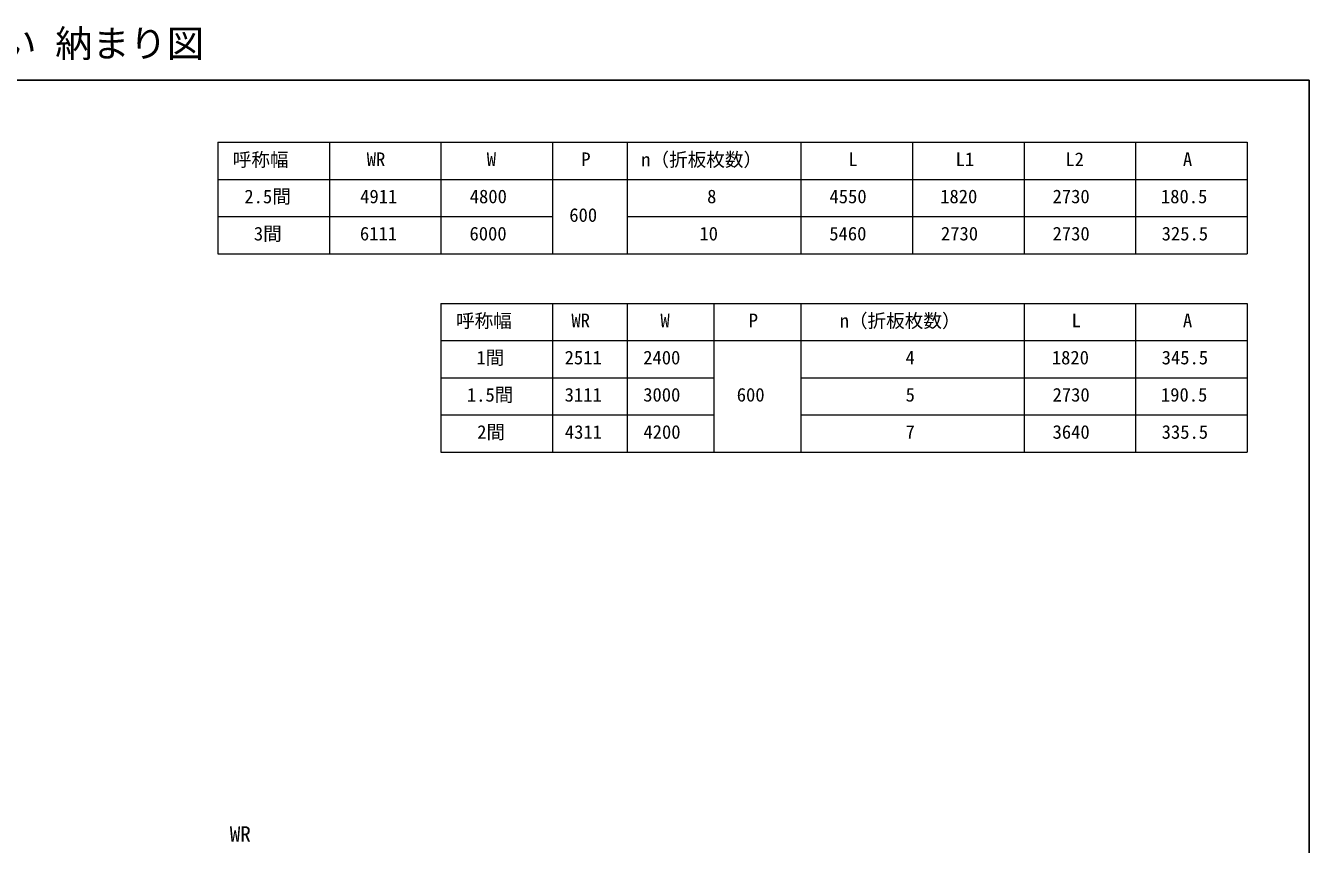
# Model space of a CAD drawing. Units: millimetres, scale not verified. Extents: x -875 to 875, y -1300 to 1294.
# Drawn here: x -160 to 875, y 634 to 1294 of the extents above; entities that cross this region are included whole.
import ezdxf
from ezdxf.enums import TextEntityAlignment as Align

# ---------------------------------------------------------------- set-up
doc = ezdxf.new("R2010")
doc.units = ezdxf.units.MM
doc.header["$LTSCALE"] = 8
doc.layers.add('0-1_TABLE1', color=7, linetype='Continuous', lineweight=18)
for name, color, linetype in [('0-2_USER1', 3, 'Continuous'), ('0-6_YKK_D', 6, 'Continuous'), ('0-7_YKK_ZWAK', 7, 'Continuous')]:
    doc.layers.add(name, color=color, linetype=linetype)
doc.styles.add('ＭＳ ゴシック', font='')
doc.styles.get('ＭＳ ゴシック').set_extended_font_data('MS Gothic')

msp = doc.modelspace()

# ---------------------------------------------------------------- linework, layer by layer
at = {"layer": '0-1_TABLE1'}
for p, q in [((-5, 1200.2), (825, 1200.2)), ((-5, 1200.2), (-5, 1110.2)), ((85, 1200.2), (85, 1110.2)), ((175, 1200.2), (175, 1110.2)), ((265, 1200.2), (265, 1110.2)), ((325, 1200.2), (325, 1110.2)), ((465, 1200.2), (465, 1110.2)), ((555, 1200.2), (555, 1110.2)), ((645, 1200.2), (645, 1110.2)), ((735, 1200.2), (735, 1110.2)), ((825, 1200.2), (825, 1110.2)), ((-5, 1170.2), (825, 1170.2)), ((-5, 1140.2), (265, 1140.2)), ((325, 1140.2), (825, 1140.2)), ((-5, 1110.2), (825, 1110.2)), ((175, 1070.2), (825, 1070.2)), ((175, 1070.2), (175, 950.2)), ((265, 1070.2), (265, 950.2)), ((325, 1070.2), (325, 950.2)), ((395, 1070.2), (395, 950.2)), ((465, 1070.2), (465, 950.2)), ((645, 1070.2), (645, 950.2)), ((735, 1070.2), (735, 950.2)), ((825, 1070.2), (825, 950.2)), ((175, 1040.2), (825, 1040.2)), ((175, 1010.2), (395, 1010.2)), ((465, 1010.2), (825, 1010.2)), ((175, 980.2), (395, 980.2)), ((465, 980.2), (825, 980.2)), ((175, 950.2), (825, 950.2))]:
    msp.add_line(p, q, dxfattribs=at)
at = {"layer": '0-7_YKK_ZWAK'}
msp.add_line((-875, 1250.2), (875, 1250.2), dxfattribs=at)
msp.add_lwpolyline([(-875, -1299.8), (875, -1299.8), (875, 1250.2)], dxfattribs=at)

# ---------------------------------------------------------------- texts
at = {"layer": '0-1_TABLE1', "style": 'ＭＳ ゴシック'}
for s, p in [('呼称幅', (7.102, 1177.359)), ('WR', (115.128, 1177.7)), ('W', (211.903, 1177.7)), ('P', (288.097, 1177.7)), ('n（折板枚数）', (336.364, 1177.402)), ('L', (503.395, 1177.7)), ('L1', (589.858, 1177.7)), ('L2', (678.366, 1177.7)), ('A', (773.097, 1177.7)), ('2.5間', (16.477, 1147.657)), ('4911', (109.844, 1147.7)), ('4800', (198.182, 1147.7)), ('8', (389.545, 1147.7)), ('4550', (488.182, 1147.7)), ('1820', (577.415, 1147.7)), ('2730', (668.011, 1147.7)), ('180.5', (755.369, 1147.7)), ('600', (278.423, 1132.7)), ('3間', (24.148, 1117.657)), ('6111', (109.631, 1117.7)), ('6000', (197.969, 1117.7)), ('10', (383.324, 1117.7)), ('5460', (488.011, 1117.7)), ('2730', (578.011, 1117.7)), ('2730', (668.011, 1117.7)), ('325.5', (755.966, 1117.7)), ('呼称幅', (187.102, 1047.359)), ('WR', (280.128, 1047.7)), ('W', (351.903, 1047.7)), ('P', (423.097, 1047.7)), ('n（折板枚数）', (496.364, 1047.402)), ('L', (683.395, 1047.7)), ('A', (773.097, 1047.7)), ('1間', (203.551, 1017.657)), ('2511', (274.673, 1017.7)), ('2400', (338.011, 1017.7)), ('4', (549.503, 1017.7)), ('1820', (667.415, 1017.7)), ('345.5', (755.966, 1017.7)), ('1.5間', (195.881, 987.657)), ('3111', (274.673, 987.7)), ('3000', (338.011, 987.7)), ('600', (413.423, 987.7)), ('5', (549.545, 987.7)), ('2730', (668.011, 987.7)), ('190.5', (755.369, 987.7)), ('2間', (204.148, 957.657)), ('4311', (274.844, 957.7)), ('4200', (338.182, 957.7)), ('7', (549.503, 957.7)), ('3640', (668.011, 957.7)), ('335.5', (755.966, 957.7))]:
    msp.add_text(s, height=11, dxfattribs=at).set_placement(p, align=Align.BOTTOM_LEFT)
at = {"layer": '0-2_USER1', "style": 'ＭＳ ゴシック'}
msp.add_text('スチール折板屋根ふき材／ジーテラスneo テラス囲い 納まり図', height=21.99, dxfattribs=at).set_placement((-870.705, 1262.291), align=Align.BOTTOM_LEFT)
at = {"layer": '0-6_YKK_D', "style": 'ＭＳ ゴシック'}
msp.add_text('WR', height=12.46, dxfattribs=at).set_placement((4.745, 632.2), align=Align.BOTTOM_LEFT)

doc.saveas('drawing.dxf')
